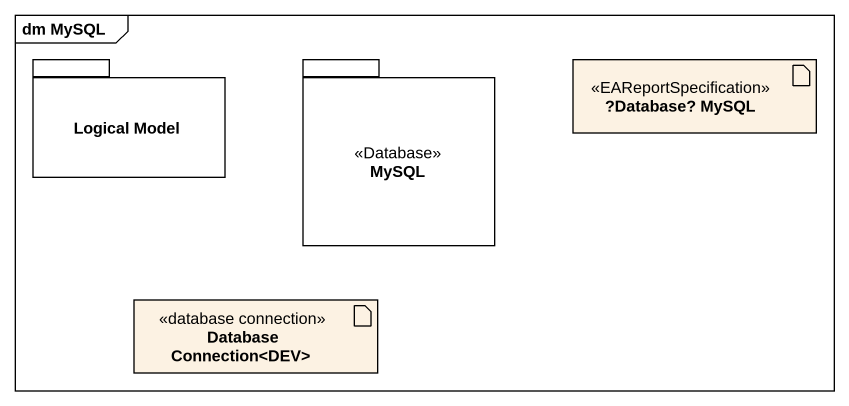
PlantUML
@startuml
mainframe dm MySQL
package "Logical Model" as Logical_Model {
}
package MySQL <<Database>> {
}
artifact "?Database? MySQL" as Database_MySQL <<EAReportSpecification>>
artifact "Database Connection<DEV>" as Database_Connection_DEV <<database connection>>
@enduml
